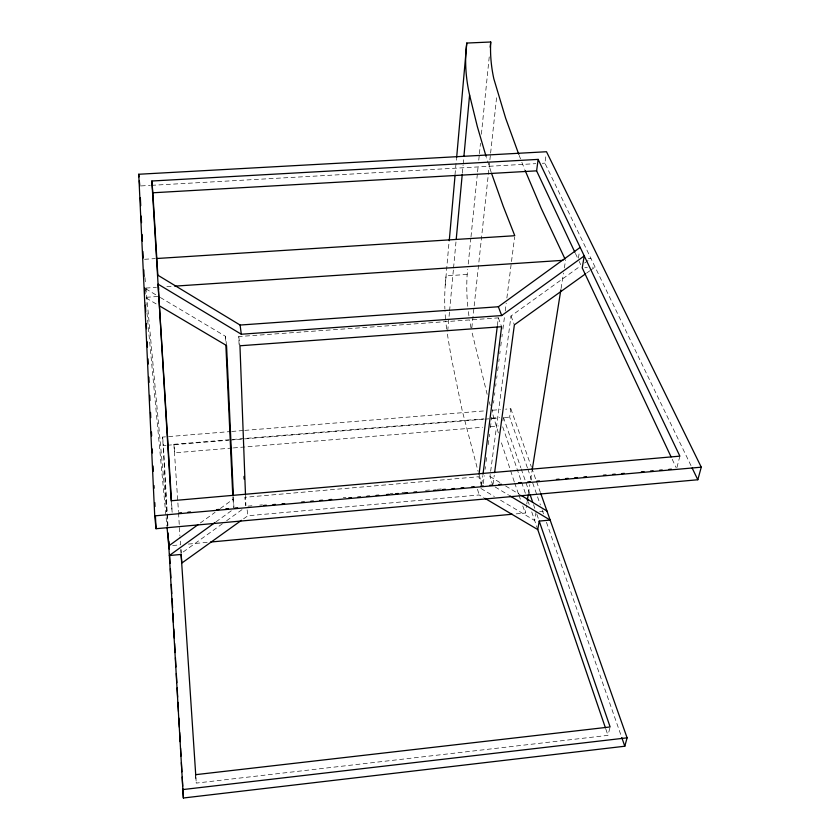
<?xml version="1.0" encoding="UTF-8"?>
<svg xmlns="http://www.w3.org/2000/svg" width="840" height="840" viewBox="0 0 840 840"><rect width="100%" height="100%" fill="white"/><g stroke="black" fill="none" stroke-linecap="round" stroke-linejoin="round"><path stroke-width="0.63" stroke-dasharray="4.2 3.15" d="M445.242 285.065L449.106 241.322M454.997 174.835L456.477 158.319M449.463 312.155L447.405 334.257L450.965 355.981L462.284 410.907L478.086 471.356M449.579 310.853L453.432 269.252M453.558 267.95L455.973 241.952M462.357 173.04L463.082 165.239M463.207 163.947L463.806 157.437M467.765 306.285A627.805 325.857 19 0 1 467.177 274.439L467.712 269.252M468.237 264.054L470.862 238.088M470.999 236.786L477.445 173.156M477.572 171.853L478.233 165.365M478.758 160.167L479.283 154.98M479.419 153.678L480.469 143.283M481.394 134.201L489.29 56.28M471.818 327.82L490.466 154.423M490.613 153.111L496.64 97.052M497.364 325.679L498.33 317.867L238.76 336.546L239.053 344.389M481.719 484.554L482.864 475.493M483.305 483.525L484.302 475.745M485.121 469.256L485.447 466.662M486.108 461.475L486.602 457.58M488.25 444.602L489.08 438.113M489.237 436.821L489.573 434.228M490.392 427.739L491.221 421.25M491.379 419.947L491.715 417.354M492.377 412.167L492.702 409.574M493.521 403.084L493.857 400.491M494.519 395.304L494.844 392.711M495.663 386.221L495.999 383.628M496.661 378.431L496.986 375.837M497.648 370.65L498.141 366.755M498.803 361.568L499.128 358.974M499.79 353.787L500.115 351.194M500.777 345.996L501.27 342.111M501.931 336.913L502.257 334.32M502.919 329.133L504.567 316.155M505.229 310.968L506.216 303.188M506.877 297.99L514.615 237.017M492.86 485.604L489.972 476.49L490.487 472.616M490.655 471.314L510.993 316.019L580.429 266.038M493.038 484.302L494.256 475.23M502.929 420.819L503.255 418.425M527.405 467.838L509.659 417.113L510.825 408.744L505.606 409.175M691.005 465.654L544.908 163.149L545.969 155.536M516.191 513.87L525.326 513.03L526.565 505.292M526.764 504L527.173 501.417M528.413 493.679L529.851 484.649M530.67 479.483L532.109 470.453M561.067 288.54L563.525 273.053M564.354 267.897L565.582 260.148M536.088 512.043L534.67 520.517L499.957 499.842M578.393 258.122L579.579 250.971M195.521 774.69L196.266 783.101L607.971 735.357L609.829 728.154M676.966 467.45L679.875 456.141M200.329 522.995L215.061 512.316M220.322 508.494L232.942 499.338L232.816 496.734M215.953 521.871L231.861 510.384M222.411 523.75L181.22 553.403L180.905 549.727M226.643 520.706L242.487 509.303M584.63 263.004L590.94 258.468L588.399 258.636M243.59 518.816L247.842 515.76L479.22 494.959L483.725 497.627M586.582 273.105L589.764 270.827M590.825 270.06L595.077 267.015L592.505 267.194M172.672 545.538L180.527 544.813L179.981 536.981M188.359 544.089L207.953 542.283M539.711 511.707L543.333 511.371M248.01 506.142L251.927 505.796M259.76 505.103L262.374 504.872M343.298 497.669L345.912 497.438M390.296 493.49L392.899 493.259M402.034 492.45L404.649 492.209M425.534 490.35L429.45 490.004M437.283 489.31L441.2 488.964M232.071 448.035L174.626 452.802L173.911 444.297L483.798 418.834M233.373 447.93L482.706 427.235M490.539 426.584L498.372 425.933M167.674 526.46L162.635 437.073L230.444 431.56M231.746 431.456L243.484 430.5M244.787 430.385L484.743 410.865M492.566 410.235L500.388 409.594M491.652 418.194L499.495 417.543M167.937 525.494L163.401 445.578L166.016 445.358M167.328 445.253L228.732 440.202M230.044 440.097L483.525 419.255M484.838 419.149L499.202 417.974M504.431 417.543L509.659 417.113M145.908 288.068L156.408 287.364M166.866 286.671L172.095 286.325M467.187 274.439L446.145 275.856A670.268 350.269 19.6 0 0 444.895 309.005M146.349 297.276L157.836 296.499M584.798 267.708L587.36 267.54M144.585 259.287L155.053 258.615M141.109 185.913L150.255 185.399M151.557 185.325L535.763 163.663M542.294 163.296L544.908 163.149M146.191 298.022L157.353 304.616M145.761 288.813L159.233 296.846M160.356 297.507L225.456 336.294L226.548 345.544M480.921 488.492L494.361 496.503M495.106 486.948L508.589 495.065M489.972 476.49L501.144 483.263M505.617 485.971L520.149 494.781M575.421 253.418L577.637 258.132M579.201 261.461L580.713 264.673M672.2 459.26L676.085 467.523M521.84 162.267L524.664 169.281M519.194 155.431L520.506 158.834M510.993 316.019L514.374 324.839M498.33 317.867L501.606 326.707M518.942 495.233L521.062 501.165M522.774 505.911L525.326 513.03M510.825 408.744L531.289 466.673M531.72 467.901L540.435 492.544M527.835 469.077L540.393 504.956M542.125 509.901L543.858 514.857M546.452 522.281L621.779 737.562M514.248 481.751L500.987 441.452M514.678 482.979L518.511 494.046M503.412 417.228L520.811 467.712M521.231 468.941L529.715 493.563M533.537 504.651L534.807 508.347M536.865 514.301L539.207 521.094M502.709 426.836L521.21 481.079M521.63 482.307L525.42 493.406M528.36 502.026L529.2 504.494M531.731 511.896L537.38 528.455M605.861 729.151L607.971 735.357M491.106 171.99L486.433 157.563M481.551 485.846L478.748 476.721L244.808 497.312L245.784 505.628M498.362 432.925L492.303 412.608M477.488 489.258L479.22 494.959M479.178 475.062L481.719 483.714M487.148 394.338L471.534 330.435M489.206 401.762L490.235 405.468M471.041 327.968L469.675 320.639M238.76 336.546L239.957 345.776M247.139 509.828L247.842 515.76M232.942 499.338L233.846 507.665M144.963 277.578L145.446 282.776M145.929 287.983L166.824 512.967M145.982 302.463L146.223 305.067M146.958 312.879L166.94 526.365M162.635 437.073L163.401 445.578M171.129 500.777L172.158 512.316L171.559 501.827M173.911 444.297L178.479 511.592M178.563 512.904L179.886 535.678M180.957 549.486L181.115 554.442M195.835 776.591L196.266 783.101M233.447 497.102L233.919 507.549M225.456 336.294L225.75 342.815M245.49 495.033L245.879 505.502M468.93 315.808A627.805 325.857 19 0 1 468.29 311.02M446.67 329.102A670.268 350.269 19.6 0 1 445.788 321.468M445.546 318.959A670.268 350.269 19.6 0 1 445.011 311.472"/><path stroke-width="1.26" d="M449.253 240.744L455.028 175.707M456.645 157.5L466.798 43.05L490.728 42A739.011 295.386 14.9 0 0 493.815 78.729L505.669 118.272L518.763 154.297M456.215 239.347L462.242 174.342M463.932 156.146L469.592 95.036A792.75 319.694 15.4 0 1 466.788 43.05M490.203 47.198L490.728 42M479.062 474.117L497.207 326.981M483.021 474.201L501.606 326.707L239.957 345.776L245.448 493.721M494.603 472.637L514.374 324.839L585.522 273.861M574.865 252.231L536.603 170.846L538.146 159.39L151.851 181.01L171.129 500.777L679.875 456.141L538.146 159.39M527.384 500.126L528.202 494.97M532.308 469.161L560.857 289.821M605.441 727.913L537.768 529.578L539.207 521.094L550.158 520.076L509.712 495.737M168.042 532.938L183.372 798L624.803 746.225L627.102 737.835L540.865 493.784M697.82 479.756L701.264 467.177L546.494 151.736L138.737 174.258L154.728 515.865L156.03 528.717L697.82 479.756L692.139 468.006M198.23 524.528L168.777 545.895L167.066 527.667M157.511 274.995L240.093 325.048L498.372 306.757L580.178 247.401M214.893 522.638L169.312 555.545L181.115 554.442L181.85 563.042L241.458 520.338M171.476 500.514L158.067 284.151L241.311 334.236L501.68 315.556L584.251 255.927L582.225 267.887L671.087 456.897M195.521 774.69L610.134 726.957L539.207 521.094M182.522 789.611L627.102 737.835M210.567 542.042L512.274 514.238M178.804 513.019L181.419 512.788M187.95 512.201L190.565 511.969M216.699 509.649L219.303 509.418M225.845 508.83L228.459 508.599M234.99 508.022L237.605 507.791M263.739 505.459L266.343 505.229M272.885 504.641L275.499 504.409M282.03 503.832L284.644 503.601M301.623 502.089L304.238 501.858M310.779 501.27L313.383 501.039M319.925 500.462L322.539 500.231M329.07 499.643L331.685 499.411M348.663 497.9L351.278 497.669M357.819 497.081L360.423 496.85M366.965 496.272L369.579 496.041M376.11 495.453L378.725 495.222M386.558 494.529L389.172 494.298M395.703 493.71L398.318 493.479M404.859 492.902L407.463 492.671M414.005 492.082L416.619 491.852M433.598 490.34L436.212 490.108M442.743 489.521L445.358 489.29M451.899 488.712L454.503 488.481M461.044 487.893L463.659 487.662M471.492 486.969L474.106 486.738M480.638 486.15L483.252 485.919M489.783 485.342L492.398 485.111M498.939 484.523L501.543 484.292M518.532 482.78L521.147 482.548M527.678 481.961L530.292 481.73M536.823 481.152L539.438 480.921M556.426 479.409L559.041 479.178M565.572 478.59L568.187 478.359M574.718 477.781L577.332 477.55M583.863 476.963L586.477 476.731M603.466 475.219L606.081 474.989M612.612 474.401L615.226 474.169M621.758 473.592L624.372 473.361M641.361 471.849L643.976 471.618M650.506 471.03L653.121 470.799M659.652 470.221L662.267 469.991M668.798 469.403L671.412 469.171M154.728 515.865L701.264 467.177M174.709 286.146L562.968 260.327M156.356 258.531L514.784 235.715L503.16 206.073L491.516 173.208M151.851 181.01L152.838 192.78L536.603 170.846M159.579 305.939L226.548 345.544L233.384 495.789M484.848 498.288L537.768 529.578M521.262 495.453L546.966 511.035M565.037 259.035L541.139 208.184L525.137 170.447M498.372 306.757L501.68 315.556M621.779 737.562L624.803 746.225M530.145 494.802L532.686 502.183M527.1 498.33L527.94 500.798M486.056 156.377L477.341 126.62L469.592 95.036M240.093 325.048L241.311 334.236M144.879 290.756L144.638 288.151L144.91 293.906M138.737 174.258L138.968 176.862M139.325 180.779L139.797 185.987M181.115 554.442L195.752 775.288M152.838 192.78L157.847 275.583M158.56 287.228L158.697 289.517M168.829 541.212L169.271 549.077M169.565 554.316L170.09 563.482M170.384 568.722L170.909 577.899M171.276 584.451L171.791 593.618M172.095 598.857L172.609 608.034M172.904 613.274L173.428 622.44M173.796 628.992L174.321 638.169M174.615 643.409L175.14 652.575M175.434 657.815L175.948 666.992M176.327 673.533L176.841 682.71M177.146 687.95L177.66 697.116M177.954 702.356L178.479 711.533M178.847 718.085L179.372 727.251M179.666 732.49L180.18 741.668M180.558 748.22L180.999 756.074M181.377 762.625L181.892 771.803M182.185 777.042L182.71 786.208M182.858 788.833L183.372 798M140.353 197.778L140.732 205.632M141.225 216.111L141.54 222.663M142.097 234.454L142.401 240.996M142.905 251.475L143.209 258.027M143.766 269.808L144.081 276.37M145.446 305.204L145.751 311.735M146.317 323.505L146.559 328.734M147.178 341.796L147.43 347.025M147.987 358.796L148.228 364.024M148.848 377.097L149.1 382.326M149.72 395.388L149.961 400.617M150.518 412.388L150.77 417.617M151.452 431.991L151.641 435.918M152.261 448.98L152.439 452.907M153.059 465.98L153.31 471.209M153.993 485.583L154.109 488.197M154.791 502.572L154.98 506.499M155.41 515.644L156.03 528.717M225.876 345.429L232.764 495.421M244.02 476.406L244.115 479.021"/></g></svg>
